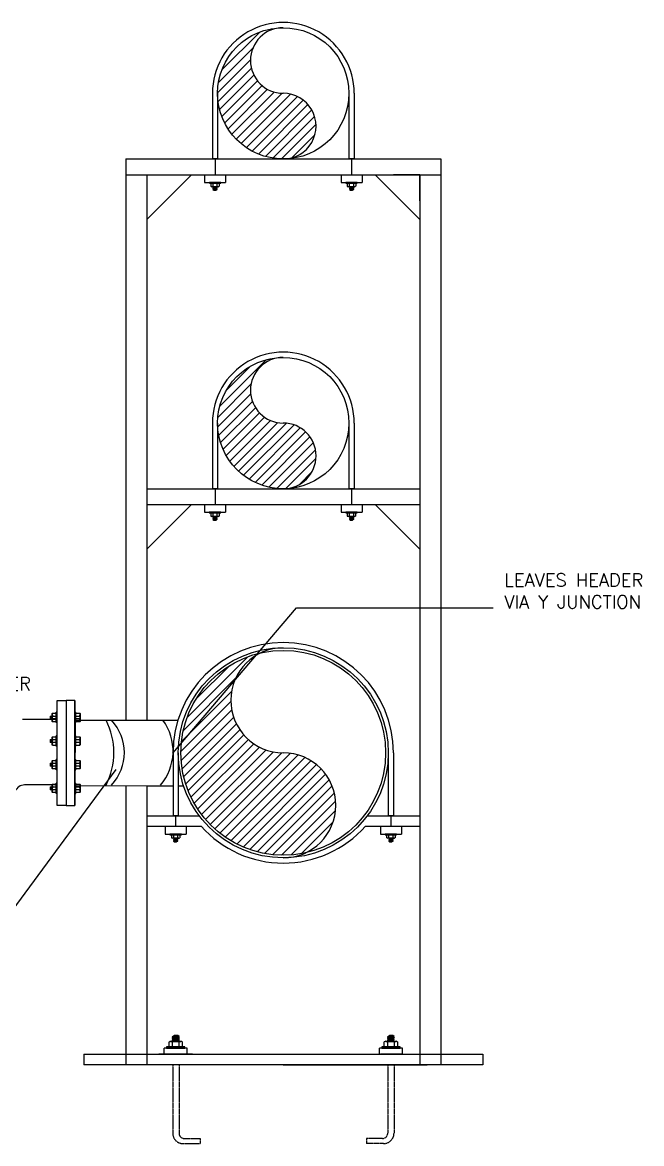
# Model space of a CAD drawing. Header units: inches. Extents: x 51172 to 63334, y -27893 to -10796.
# Drawn here: x 61494 to 62674, y -27828 to -25693 of the extents above; entities that cross this region are included whole.
import ezdxf

# ---------------------------------------------------------------- set-up
doc = ezdxf.new("R2010")
doc.units = ezdxf.units.IN
doc.header["$MEASUREMENT"] = 0
doc.linetypes.add('CENTERX2', pattern=[4, 2.5, -0.5, 0.5, -0.5])
doc.layers.add('M-HVAC-PIPE-TEXT', color=2, linetype='Continuous', lineweight=25)
doc.styles.add('SIMS', font='simplex.shx')
doc.styles.get("Standard").update_dxf_attribs({"font": 'arial.ttf'})
doc.dimstyles.get("Standard").update_dxf_attribs({"dimtxt": 0.18, "dimasz": 0.18, "dimexe": 0.18, "dimexo": 0.0625, "dimgap": 0.09, "dimtad": 0, "dimtih": 1, "dimtoh": 1, "dimdec": 4, "dimzin": 0, "dimdsep": 46, "dimtxsty": 'Standard', "dimcen": 0.09, "dimadec": 0, "dimazin": 0, "dimtfac": 1, "dimtdec": 4, "dimtofl": 0, "dimtmove": 0, "dimatfit": 3, "dimfxl": 1, "dimtolj": 1, "dimtzin": 0, "dimarcsym": 0})

msp = doc.modelspace()

# ---------------------------------------------------------------- hatches: boundary and pattern name
h = msp.add_hatch()
h.set_pattern_fill('ANSI31', color=256, scale=100)
h.set_pattern_definition([(45, (-37728.784, -32243.133), (-8.8388348, 8.8388348), [])])
h.paths.add_polyline_path([(61991.2, -27084, -0.797806), (61947.8, -26893.9, 0.350006), (61796.2, -27084, 0.481449), (62034.5, -27274.1, 0.797671)])
h.paths.add_polyline_path([(61991.2, -26456.1, -1.000026), (61991.2, -26331.1, 0.414214), (61866.2, -26456.1, 0.414229), (61991.2, -26581.1, 0.999922)])
h.paths.add_polyline_path([(61991.2, -25828.2, -1), (61991.2, -25703.2, 0.414214), (61866.2, -25828.2, 0.414238), (61991.3, -25953.2, 0.999917)])

# ---------------------------------------------------------------- linework, layer by layer
for p, q in [((61856.2, -25828.2), (61856.2, -25953.2)), ((61866.2, -25828.2), (61866.2, -25953.2)), ((62116.2, -25828.2), (62116.2, -25953.2)), ((62126.2, -25828.2), (62126.2, -25953.2)), ((61691.2, -25953.2), (61691.2, -27021.9)), ((61691.2, -25953.2), (62291.2, -25953.2)), ((61866.2, -25953.2), (61856.2, -25953.2)), ((61861.2, -25953.2), (61861.2, -25983.2)), ((62126.2, -25953.2), (62116.2, -25953.2)), ((62121.2, -25953.2), (62121.2, -25983.2)), ((62291.2, -25953.2), (62291.2, -27678.1)), ((61691.2, -25983.2), (62291.2, -25983.2)), ((61731.2, -25983.2), (61731.2, -27021.9)), ((61731.2, -25983.2), (61781.2, -25983.2)), ((61731.2, -25983.2), (61731.2, -26033.2)), ((61731.2, -26068.5), (61816.6, -25983.2)), ((61841.3, -25983.2), (61841.3, -25998.1)), ((61841.3, -25998.1), (61881.2, -25998)), ((61853.2, -26000.1), (61853.2, -26005.3)), ((61856.9, -26000.1), (61856.9, -26005.3)), ((61865.4, -26005.3), (61865.4, -26000.1)), ((61869.1, -26000.1), (61869.1, -26005.3)), ((61881.2, -25983.2), (61881.2, -25998)), ((62101.3, -25983.2), (62101.3, -25998.1)), ((62101.3, -25998.1), (62141.2, -25998)), ((62113.2, -26000.1), (62113.2, -26005.3)), ((62116.9, -26000.1), (62116.9, -26005.3)), ((62125.4, -26005.3), (62125.4, -26000.1)), ((62129.1, -26000.1), (62129.1, -26005.3)), ((62141.2, -25983.2), (62141.2, -25998)), ((62165.9, -25983.2), (62251.2, -26068.6)), ((62251.2, -25983.2), (62201.2, -25983.2)), ((62251.2, -25983.2), (62251.2, -27678.1)), ((62251.2, -25983.2), (62251.2, -26033.2)), ((62251.2, -26033.2), (62251.2, -25983.2)), ((61867.3, -26006), (61855, -26006)), ((61857.3, -26006.2), (61857.4, -26006)), ((61857.3, -26006.2), (61857.9, -26006.6)), ((61857.3, -26007.1), (61857.9, -26006.6)), ((61857.3, -26007.1), (61857.9, -26007.5)), ((61857.3, -26008), (61857.9, -26007.5)), ((61857.3, -26008), (61857.9, -26008.5)), ((61857.3, -26008.9), (61857.9, -26008.5)), ((61857.3, -26008.9), (61857.9, -26009.4)), ((61857.3, -26009.9), (61857.9, -26009.4)), ((61857.3, -26009.9), (61857.9, -26010.3)), ((61857.3, -26010.8), (61857.9, -26010.3)), ((61857.3, -26010.8), (61857.9, -26011.3)), ((61857.3, -26011.7), (61857.9, -26011.3)), ((61857.3, -26011.7), (61858.8, -26012.9)), ((61864.8, -26012), (61857.6, -26012)), ((61864.8, -26006.3), (61857.9, -26006.6)), ((61864.8, -26007.3), (61857.9, -26007.5)), ((61864.8, -26008.2), (61857.9, -26008.5)), ((61864.8, -26009.1), (61857.9, -26009.4)), ((61864.8, -26010.1), (61857.9, -26010.3)), ((61864.8, -26011), (61857.9, -26011.3)), ((61858.8, -26012.9), (61863.1, -26012.9)), ((61864.8, -26012), (61863.1, -26012.9)), ((61865.2, -26006), (61864.8, -26006.3)), ((61865.4, -26006.8), (61864.8, -26006.3)), ((61865.4, -26006.8), (61864.8, -26007.3)), ((61865.4, -26007.7), (61864.8, -26007.3)), ((61865.4, -26007.7), (61864.8, -26008.2)), ((61865.4, -26008.7), (61864.8, -26008.2)), ((61865.4, -26008.7), (61864.8, -26009.1)), ((61865.4, -26009.6), (61864.8, -26009.1)), ((61865.4, -26009.6), (61864.8, -26010.1)), ((61865.4, -26010.6), (61864.8, -26010.1)), ((61865.4, -26010.6), (61864.8, -26011)), ((61865.4, -26011.5), (61864.8, -26011)), ((61865.4, -26011.5), (61864.8, -26012)), ((62127.3, -26006), (62115, -26006)), ((62117.3, -26006.2), (62117.4, -26006)), ((62117.3, -26006.2), (62117.9, -26006.6)), ((62117.3, -26007.1), (62117.9, -26006.6)), ((62117.3, -26007.1), (62117.9, -26007.6)), ((62117.3, -26008), (62117.9, -26007.6)), ((62117.3, -26008), (62117.9, -26008.5)), ((62117.3, -26008.9), (62117.9, -26008.5)), ((62117.3, -26008.9), (62117.9, -26009.4)), ((62117.3, -26009.9), (62117.9, -26009.4)), ((62117.3, -26009.9), (62117.9, -26010.3)), ((62117.3, -26010.8), (62117.9, -26010.3)), ((62117.3, -26010.8), (62117.9, -26011.3)), ((62117.3, -26011.7), (62117.9, -26011.3)), ((62117.3, -26011.7), (62118.8, -26012.9)), ((62124.8, -26012), (62117.6, -26012)), ((62124.8, -26006.4), (62117.9, -26006.6)), ((62124.8, -26007.3), (62117.9, -26007.6)), ((62124.8, -26008.2), (62117.9, -26008.5)), ((62124.8, -26009.1), (62117.9, -26009.4)), ((62124.8, -26010.1), (62117.9, -26010.3)), ((62124.8, -26011), (62117.9, -26011.3)), ((62118.8, -26012.9), (62123.1, -26012.9)), ((62124.8, -26012), (62123.1, -26012.9)), ((62125.2, -26006), (62124.8, -26006.4)), ((62125.4, -26006.8), (62124.8, -26006.4)), ((62125.4, -26006.8), (62124.8, -26007.3)), ((62125.4, -26007.7), (62124.8, -26007.3)), ((62125.4, -26007.7), (62124.8, -26008.2)), ((62125.4, -26008.7), (62124.8, -26008.2)), ((62125.4, -26008.7), (62124.8, -26009.1)), ((62125.4, -26009.6), (62124.8, -26009.1)), ((62125.4, -26009.6), (62124.8, -26010.1)), ((62125.4, -26010.6), (62124.8, -26010.1)), ((62125.4, -26010.6), (62124.8, -26011)), ((62125.4, -26011.5), (62124.8, -26011)), ((62125.4, -26011.5), (62124.8, -26012)), ((61856.2, -26456.1), (61856.2, -26581.1)), ((61866.2, -26456.1), (61866.2, -26581.1)), ((62116.2, -26456.1), (62116.2, -26581.1)), ((62126.2, -26456.1), (62126.2, -26581.1)), ((61731.2, -26581.1), (62251.2, -26581.1)), ((61866.2, -26581.1), (61856.2, -26581.1)), ((61861.2, -26581.1), (61861.2, -26611.1)), ((62126.2, -26581.1), (62116.2, -26581.1)), ((62121.2, -26581.1), (62121.2, -26611.1)), ((61731.2, -26611.1), (62251.2, -26611.1)), ((61731.2, -26696.4), (61816.6, -26611.1)), ((61841.2, -26611.1), (61841.3, -26626)), ((61881.2, -26611.1), (61881.2, -26625.9)), ((62101.2, -26611.1), (62101.3, -26626)), ((62141.2, -26611.1), (62141.2, -26625.9)), ((62165.9, -26611.1), (62251.2, -26696.5)), ((61841.3, -26626), (61881.2, -26625.9)), ((61853.1, -26628), (61853.1, -26633.2)), ((61867.3, -26633.9), (61855, -26633.9)), ((61856.8, -26628), (61856.8, -26633.2)), ((61857.2, -26634.1), (61857.4, -26633.9)), ((61857.2, -26634.1), (61857.8, -26634.5)), ((61857.2, -26635), (61857.8, -26634.5)), ((61857.2, -26635), (61857.8, -26635.4)), ((61857.2, -26635.9), (61857.8, -26635.4)), ((61857.2, -26635.9), (61857.8, -26636.4)), ((61857.2, -26636.8), (61857.8, -26636.4)), ((61857.2, -26636.8), (61857.8, -26637.3)), ((61857.2, -26637.8), (61857.8, -26637.3)), ((61857.2, -26637.8), (61857.8, -26638.2)), ((61857.2, -26638.7), (61857.8, -26638.2)), ((61857.2, -26638.7), (61857.8, -26639.2)), ((61857.2, -26639.6), (61857.8, -26639.2)), ((61857.2, -26639.6), (61858.8, -26640.8)), ((61864.7, -26639.8), (61857.5, -26639.8)), ((61864.7, -26634.2), (61857.8, -26634.5)), ((61864.7, -26635.2), (61857.8, -26635.4)), ((61864.7, -26636.1), (61857.8, -26636.4)), ((61864.7, -26637), (61857.8, -26637.3)), ((61864.7, -26638), (61857.8, -26638.2)), ((61864.7, -26638.9), (61857.8, -26639.2)), ((61858.8, -26640.8), (61863.1, -26640.8)), ((61864.7, -26639.8), (61863.1, -26640.8)), ((61865.1, -26633.9), (61864.7, -26634.2)), ((61865.3, -26634.7), (61864.7, -26634.2)), ((61865.3, -26634.7), (61864.7, -26635.2)), ((61865.3, -26635.6), (61864.7, -26635.2)), ((61865.3, -26635.6), (61864.7, -26636.1)), ((61865.3, -26636.6), (61864.7, -26636.1)), ((61865.3, -26636.6), (61864.7, -26637)), ((61865.4, -26637.5), (61864.7, -26637)), ((61865.4, -26637.5), (61864.7, -26638)), ((61865.3, -26638.5), (61864.7, -26638)), ((61865.3, -26638.5), (61864.7, -26638.9)), ((61865.3, -26639.4), (61864.7, -26638.9)), ((61865.3, -26639.4), (61864.7, -26639.8)), ((61865.3, -26633.2), (61865.3, -26628)), ((61869, -26628), (61869, -26633.2)), ((62101.3, -26626), (62141.2, -26625.9)), ((62113.1, -26628), (62113.1, -26633.2)), ((62127.3, -26633.9), (62115, -26633.9)), ((62116.8, -26628), (62116.8, -26633.2)), ((62117.2, -26634.1), (62117.4, -26633.9)), ((62117.2, -26634.1), (62117.8, -26634.5)), ((62117.2, -26635), (62117.8, -26634.5)), ((62117.2, -26635), (62117.8, -26635.5)), ((62117.2, -26635.9), (62117.8, -26635.5)), ((62117.2, -26635.9), (62117.8, -26636.4)), ((62117.2, -26636.8), (62117.8, -26636.4)), ((62117.2, -26636.8), (62117.8, -26637.3)), ((62117.2, -26637.8), (62117.8, -26637.3)), ((62117.2, -26637.8), (62117.8, -26638.2)), ((62117.2, -26638.7), (62117.8, -26638.2)), ((62117.2, -26638.7), (62117.8, -26639.2)), ((62117.2, -26639.6), (62117.8, -26639.2)), ((62117.2, -26639.6), (62118.8, -26640.8)), ((62124.7, -26639.9), (62117.5, -26639.9)), ((62124.7, -26634.3), (62117.8, -26634.5)), ((62124.7, -26635.2), (62117.8, -26635.5)), ((62124.7, -26636.1), (62117.8, -26636.4)), ((62124.7, -26637), (62117.8, -26637.3)), ((62124.7, -26638), (62117.8, -26638.2)), ((62124.7, -26638.9), (62117.8, -26639.2)), ((62118.8, -26640.8), (62123.1, -26640.8)), ((62124.7, -26639.9), (62123.1, -26640.8)), ((62125.1, -26633.9), (62124.7, -26634.3)), ((62125.3, -26634.7), (62124.7, -26634.3)), ((62125.3, -26634.7), (62124.7, -26635.2)), ((62125.3, -26635.6), (62124.7, -26635.2)), ((62125.3, -26635.6), (62124.7, -26636.1)), ((62125.3, -26636.6), (62124.7, -26636.1)), ((62125.3, -26636.6), (62124.7, -26637)), ((62125.4, -26637.5), (62124.7, -26637)), ((62125.4, -26637.5), (62124.7, -26638)), ((62125.3, -26638.5), (62124.7, -26638)), ((62125.3, -26638.5), (62124.7, -26638.9)), ((62125.3, -26639.4), (62124.7, -26638.9)), ((62125.3, -26639.4), (62124.7, -26639.9)), ((62125.3, -26633.2), (62125.3, -26628)), ((62129, -26628), (62129, -26633.2)), ((61781.2, -27084), (61781.2, -27204)), ((61791.2, -27084), (61791.2, -27204)), ((62191.2, -27084), (62191.2, -27204)), ((62201.2, -27084), (62201.2, -27204)), ((61691.2, -27146.8), (61691.2, -27678.1)), ((61731.2, -27146.9), (61731.2, -27678.1)), ((61791.2, -27147.1), (61801.4, -27147.2)), ((61731.2, -27204), (61831.2, -27204)), ((61791.2, -27204), (61781.2, -27204)), ((61786.2, -27204), (61786.2, -27224)), ((61811.2, -27204), (61811.2, -27204)), ((62151.2, -27204), (62251.2, -27204)), ((62201.2, -27204), (62191.2, -27204)), ((62201.2, -27204), (62191.2, -27204)), ((62196.2, -27204), (62196.2, -27224)), ((61731.2, -27224), (61834.6, -27224)), ((61766.2, -27224), (61766.2, -27238.9)), ((61766.2, -27238.9), (61806.2, -27238.8)), ((61778.1, -27240.9), (61778.1, -27246.1)), ((61781.8, -27240.9), (61781.8, -27246.1)), ((61790.3, -27246.1), (61790.3, -27240.9)), ((61794, -27240.9), (61794, -27246.1)), ((61806.2, -27224), (61806.2, -27238.8)), ((62147.7, -27224), (62251.2, -27224)), ((62176.2, -27224), (62176.2, -27238.9)), ((62176.2, -27238.9), (62216.2, -27238.8)), ((62188.1, -27240.9), (62188.1, -27246.1)), ((62191.8, -27240.9), (62191.8, -27246.1)), ((62200.3, -27246.1), (62200.3, -27240.9)), ((62204, -27240.9), (62204, -27246.1)), ((62216.2, -27224), (62216.2, -27238.8)), ((61792.2, -27246.8), (61780, -27246.8)), ((61782.2, -27247), (61782.3, -27246.8)), ((61782.2, -27247), (61782.8, -27247.4)), ((61782.2, -27247.9), (61782.8, -27247.4)), ((61782.2, -27247.9), (61782.8, -27248.3)), ((61782.2, -27248.8), (61782.8, -27248.3)), ((61782.2, -27248.8), (61782.8, -27249.3)), ((61782.2, -27249.7), (61782.8, -27249.3)), ((61782.2, -27249.7), (61782.8, -27250.2)), ((61782.2, -27250.7), (61782.8, -27250.2)), ((61782.2, -27250.7), (61782.8, -27251.1)), ((61782.2, -27251.6), (61782.8, -27251.1)), ((61782.2, -27251.6), (61782.8, -27252)), ((61782.2, -27252.5), (61782.8, -27252)), ((61782.2, -27252.5), (61783.7, -27253.7)), ((61789.7, -27252.7), (61782.5, -27252.7)), ((61789.7, -27247.1), (61782.8, -27247.4)), ((61789.7, -27248.1), (61782.8, -27248.3)), ((61789.7, -27249), (61782.8, -27249.3)), ((61789.7, -27249.9), (61782.8, -27250.2)), ((61789.7, -27250.9), (61782.8, -27251.1)), ((61789.7, -27251.8), (61782.8, -27252)), ((61783.7, -27253.7), (61788, -27253.7)), ((61789.7, -27252.7), (61788, -27253.7)), ((61790.1, -27246.8), (61789.7, -27247.1)), ((61790.3, -27247.6), (61789.7, -27247.1)), ((61790.3, -27247.6), (61789.7, -27248.1)), ((61790.3, -27248.5), (61789.7, -27248.1)), ((61790.3, -27248.5), (61789.7, -27249)), ((61790.3, -27249.5), (61789.7, -27249)), ((61790.3, -27249.5), (61789.7, -27249.9)), ((61790.3, -27250.4), (61789.7, -27249.9)), ((61790.3, -27250.4), (61789.7, -27250.9)), ((61790.3, -27251.4), (61789.7, -27250.9)), ((61790.3, -27251.4), (61789.7, -27251.8)), ((61790.3, -27252.3), (61789.7, -27251.8)), ((61790.3, -27252.3), (61789.7, -27252.7)), ((62202.2, -27246.8), (62190, -27246.8)), ((62192.2, -27247), (62192.3, -27246.8)), ((62192.2, -27247), (62192.8, -27247.4)), ((62192.2, -27247.9), (62192.8, -27247.4)), ((62192.2, -27247.9), (62192.8, -27248.4)), ((62192.2, -27248.8), (62192.8, -27248.4)), ((62192.2, -27248.8), (62192.8, -27249.3)), ((62192.2, -27249.7), (62192.8, -27249.3)), ((62192.2, -27249.7), (62192.8, -27250.2)), ((62192.2, -27250.7), (62192.8, -27250.2)), ((62192.2, -27250.7), (62192.8, -27251.1)), ((62192.2, -27251.6), (62192.8, -27251.1)), ((62192.2, -27251.6), (62192.8, -27252.1)), ((62192.2, -27252.5), (62192.8, -27252.1)), ((62192.2, -27252.5), (62193.7, -27253.7)), ((62199.7, -27252.8), (62192.5, -27252.8)), ((62199.7, -27247.2), (62192.8, -27247.4)), ((62199.7, -27248.1), (62192.8, -27248.4)), ((62199.7, -27249), (62192.8, -27249.3)), ((62199.7, -27249.9), (62192.8, -27250.2)), ((62199.7, -27250.9), (62192.8, -27251.1)), ((62199.7, -27251.8), (62192.8, -27252.1)), ((62193.7, -27253.7), (62198, -27253.7)), ((62199.7, -27252.8), (62198, -27253.7)), ((62200.1, -27246.8), (62199.7, -27247.2)), ((62200.3, -27247.6), (62199.7, -27247.2)), ((62200.3, -27247.6), (62199.7, -27248.1)), ((62200.3, -27248.5), (62199.7, -27248.1)), ((62200.3, -27248.5), (62199.7, -27249)), ((62200.3, -27249.5), (62199.7, -27249)), ((62200.3, -27249.5), (62199.7, -27249.9)), ((62200.3, -27250.4), (62199.7, -27249.9)), ((62200.3, -27250.4), (62199.7, -27250.9)), ((62200.3, -27251.4), (62199.7, -27250.9)), ((62200.3, -27251.4), (62199.7, -27251.8)), ((62200.3, -27252.3), (62199.7, -27251.8)), ((62200.3, -27252.3), (62199.7, -27252.8)), ((61779.6, -27624.8), (61780.5, -27624)), ((61779.6, -27624.8), (61780.5, -27625.5)), ((61779.6, -27626.2), (61780.5, -27625.5)), ((61780.5, -27624), (61783.2, -27622.5)), ((61780.5, -27624), (61792.1, -27624)), ((61780.5, -27625.5), (61791.6, -27625.1)), ((61790.1, -27622.5), (61783.2, -27622.5)), ((61792.6, -27624.4), (61790.1, -27622.5)), ((61792.6, -27624.4), (61791.6, -27625.1)), ((61792.6, -27625.9), (61791.6, -27625.1)), ((61792.6, -27625.9), (61791.6, -27626.6)), ((62189.6, -27624.7), (62190.5, -27624)), ((62189.6, -27624.7), (62190.5, -27625.5)), ((62189.6, -27626.2), (62190.5, -27625.5)), ((62190.5, -27624), (62193.2, -27622.5)), ((62190.5, -27624), (62202.1, -27624)), ((62190.5, -27625.5), (62201.6, -27625.1)), ((62200.1, -27622.5), (62193.2, -27622.5)), ((62202.5, -27624.4), (62200.1, -27622.5)), ((62202.5, -27624.4), (62201.6, -27625.1)), ((62202.5, -27625.8), (62201.6, -27625.1)), ((62202.5, -27625.8), (62201.6, -27626.6)), ((61808.1, -27646.2), (61764.2, -27646.3)), ((61764.2, -27658.2), (61764.2, -27646.3)), ((61773.7, -27643), (61773.7, -27634.7)), ((61776.5, -27633.5), (61796.1, -27633.5)), ((61779.5, -27627.7), (61780.5, -27627)), ((61779.5, -27627.7), (61780.5, -27628.5)), ((61779.6, -27626.2), (61780.5, -27627)), ((61779.6, -27629.3), (61780.5, -27628.5)), ((61779.6, -27629.3), (61780.5, -27630)), ((61779.6, -27630.8), (61780.5, -27630)), ((61779.6, -27630.8), (61780.5, -27631.5)), ((61779.6, -27632.2), (61780.5, -27631.5)), ((61779.6, -27632.2), (61780.5, -27633)), ((61779.6, -27634.7), (61779.6, -27643)), ((61779.9, -27633.5), (61780.5, -27633)), ((61780.5, -27627), (61791.6, -27626.6)), ((61780.5, -27628.5), (61791.6, -27628.1)), ((61780.5, -27630), (61791.6, -27629.6)), ((61780.5, -27631.5), (61791.6, -27631.1)), ((61780.5, -27633), (61791.6, -27632.5)), ((61792.6, -27627.3), (61791.6, -27626.6)), ((61792.6, -27627.3), (61791.6, -27628.1)), ((61792.6, -27628.8), (61791.6, -27628.1)), ((61792.6, -27628.8), (61791.6, -27629.6)), ((61792.6, -27630.3), (61791.6, -27629.6)), ((61792.6, -27630.3), (61791.6, -27631.1)), ((61792.6, -27631.8), (61791.6, -27631.1)), ((61792.6, -27631.8), (61791.6, -27632.5)), ((61792.6, -27633.3), (61791.6, -27632.5)), ((61792.6, -27633.3), (61792.3, -27633.5)), ((61793.2, -27643), (61793.2, -27634.7)), ((61799.1, -27643), (61799.1, -27634.7)), ((61808.1, -27658.1), (61808.1, -27646.2)), ((62218.1, -27646.2), (62174.2, -27646.2)), ((62174.2, -27658.2), (62174.2, -27646.3)), ((62183.6, -27643), (62183.6, -27634.7)), ((62186.5, -27633.5), (62206.1, -27633.5)), ((62189.5, -27627.7), (62190.5, -27626.9)), ((62189.5, -27627.7), (62190.5, -27628.5)), ((62189.6, -27626.2), (62190.5, -27626.9)), ((62189.6, -27629.2), (62190.5, -27628.5)), ((62189.6, -27629.2), (62190.5, -27630)), ((62189.6, -27630.7), (62190.5, -27630)), ((62189.6, -27630.7), (62190.5, -27631.5)), ((62189.6, -27632.2), (62190.5, -27631.5)), ((62189.6, -27632.2), (62190.5, -27633)), ((62189.6, -27634.7), (62189.6, -27643)), ((62189.9, -27633.5), (62190.5, -27633)), ((62190.5, -27627), (62201.6, -27626.6)), ((62190.5, -27628.5), (62201.6, -27628.1)), ((62190.5, -27630), (62201.6, -27629.6)), ((62190.5, -27631.5), (62201.6, -27631)), ((62190.5, -27633), (62201.6, -27632.5)), ((62202.5, -27627.3), (62201.6, -27626.6)), ((62202.5, -27627.3), (62201.6, -27628.1)), ((62202.5, -27628.8), (62201.6, -27628.1)), ((62202.5, -27628.8), (62201.6, -27629.6)), ((62202.5, -27630.3), (62201.6, -27629.6)), ((62202.5, -27630.3), (62201.6, -27631)), ((62202.5, -27631.8), (62201.6, -27631)), ((62202.5, -27631.8), (62201.6, -27632.5)), ((62202.5, -27633.3), (62201.6, -27632.5)), ((62202.5, -27633.3), (62202.3, -27633.5)), ((62203.2, -27643), (62203.2, -27634.7)), ((62209.1, -27643), (62209.1, -27634.7)), ((62218.1, -27658.1), (62218.1, -27646.2)), ((61611.2, -27658.1), (62371.2, -27658.1)), ((61611.2, -27658.1), (61611.2, -27678.1)), ((61818.1, -27658.1), (61754.2, -27658.1)), ((61806.1, -27658.1), (61766.2, -27658.1)), ((62216.1, -27658.1), (62176.2, -27658.1)), ((62371.2, -27658.1), (62371.2, -27678.1)), ((62371.2, -27678.1), (61611.2, -27678.1)), ((61991.2, -27678.1), (62265.3, -27678.1))]:
    msp.add_line(p, q)
at = {"color": 5}
for p, q in [((61594.5, -26984.2), (61594.5, -27024.2)), ((61594.5, -26984.2), (61594.5, -26994.2)), ((61594.5, -26994.2), (61594.5, -27039.2)), ((61494.4, -27020.2), (61558.9, -27020.2)), ((61547.1, -27014), (61547.1, -27019.4)), ((61558.9, -27020.2), (61560.5, -27020.2)), ((61594.6, -27021.9), (61594.5, -27146.5)), ((61594.5, -27024.2), (61594.5, -27064.2)), ((61594.6, -27021.9), (61790.6, -27021.9)), ((61594.5, -27039.2), (61594.5, -27084.2)), ((61547.1, -27059), (61547.1, -27064.4)), ((61594.5, -27064.2), (61594.5, -27104.2)), ((61594.5, -27084.2), (61594.5, -27129.2)), ((61547.1, -27104), (61547.1, -27109.4)), ((61594.5, -27104.2), (61594.5, -27144.2)), ((61594.5, -27129.2), (61594.5, -27174.2)), ((61555.7, -27145.2), (61498.4, -27145.2)), ((61558.9, -27145.2), (61498.4, -27145.2)), ((61547.1, -27149), (61547.1, -27154.4)), ((61558.9, -27145.2), (61560.5, -27145.2)), ((61594.5, -27144.2), (61594.5, -27184.2)), ((61594.5, -27146.5), (61731.2, -27146.9)), ((61731.2, -27146.9), (61781.2, -27147)), ((61791.2, -27147.1), (61801.3, -27147.1)), ((61594.5, -27174.2), (61594.5, -27184.2))]:
    msp.add_line(p, q, dxfattribs=at)
at = {"color": 5, "linetype": 'Continuous'}
for p, q in [((61558.7, -27026.6), (61558.7, -27006.9)), ((61560.5, -27006.9), (61558.7, -27006.9)), ((61594.5, -27006.9), (61596.3, -27006.9)), ((61596.3, -27026.6), (61596.3, -27006.9)), ((61547.1, -27014), (61551, -27014)), ((61551, -27019.4), (61547.1, -27019.4)), ((61551.6, -27008.7), (61551, -27009.3)), ((61551, -27024.1), (61551, -27009.3)), ((61551.6, -27024.8), (61551, -27024.1)), ((61551.6, -27008.7), (61558.1, -27008.7)), ((61558.1, -27024.8), (61551.6, -27024.8)), ((61552.3, -27014), (61557.4, -27014)), ((61557.4, -27019.4), (61552.3, -27019.4)), ((61558.1, -27008.7), (61558.7, -27009.3)), ((61558.7, -27024.1), (61558.1, -27024.8)), ((61558.7, -27009.3), (61558.7, -27024.1)), ((61560.5, -27026.6), (61558.7, -27026.6)), ((61594.5, -27026.6), (61596.3, -27026.6)), ((61597, -27008.7), (61596.3, -27009.3)), ((61596.3, -27014), (61602.8, -27014)), ((61602.8, -27019.4), (61596.3, -27019.4)), ((61597, -27024.8), (61596.3, -27024.1)), ((61597, -27008.7), (61603.4, -27008.7)), ((61603.4, -27024.8), (61597, -27024.8)), ((61603.4, -27008.7), (61604.1, -27009.3)), ((61604.1, -27024.1), (61603.4, -27024.8)), ((61604.1, -27009.3), (61604.1, -27024.1)), ((61547.1, -27059), (61551, -27059)), ((61551, -27064.4), (61547.1, -27064.4)), ((61551.6, -27053.7), (61551, -27054.3)), ((61551, -27069.1), (61551, -27054.3)), ((61551.6, -27069.8), (61551, -27069.1)), ((61551.6, -27053.7), (61558.1, -27053.7)), ((61558.1, -27069.8), (61551.6, -27069.8)), ((61552.3, -27059), (61557.4, -27059)), ((61557.4, -27064.4), (61552.3, -27064.4)), ((61558.1, -27053.7), (61558.7, -27054.3)), ((61558.7, -27069.1), (61558.1, -27069.8)), ((61558.7, -27071.6), (61558.7, -27051.9)), ((61560.5, -27051.9), (61558.7, -27051.9)), ((61558.7, -27054.3), (61558.7, -27069.1)), ((61594.5, -27051.9), (61596.3, -27051.9)), ((61596.3, -27071.6), (61596.3, -27051.9)), ((61597, -27053.7), (61596.3, -27054.3)), ((61596.3, -27059), (61602.8, -27059)), ((61602.8, -27064.4), (61596.3, -27064.4)), ((61597, -27069.8), (61596.3, -27069.1)), ((61597, -27053.7), (61603.4, -27053.7)), ((61603.4, -27069.8), (61597, -27069.8)), ((61603.4, -27053.7), (61604.1, -27054.3)), ((61604.1, -27069.1), (61603.4, -27069.8)), ((61604.1, -27054.3), (61604.1, -27069.1)), ((61560.5, -27071.6), (61558.7, -27071.6)), ((61594.5, -27071.6), (61596.3, -27071.6)), ((61547.1, -27104), (61551, -27104)), ((61551, -27109.4), (61547.1, -27109.4)), ((61551.6, -27098.7), (61551, -27099.3)), ((61551, -27114.1), (61551, -27099.3)), ((61551.6, -27098.7), (61558.1, -27098.7)), ((61552.3, -27104), (61557.4, -27104)), ((61557.4, -27109.4), (61552.3, -27109.4)), ((61558.1, -27098.7), (61558.7, -27099.3)), ((61558.7, -27116.6), (61558.7, -27096.9)), ((61560.5, -27096.9), (61558.7, -27096.9)), ((61558.7, -27099.3), (61558.7, -27114.1)), ((61594.5, -27096.9), (61596.3, -27096.9)), ((61596.3, -27116.6), (61596.3, -27096.9)), ((61597, -27098.7), (61596.3, -27099.3)), ((61596.3, -27104), (61602.8, -27104)), ((61602.8, -27109.4), (61596.3, -27109.4)), ((61597, -27098.7), (61603.4, -27098.7)), ((61603.4, -27098.7), (61604.1, -27099.3)), ((61604.1, -27099.3), (61604.1, -27114.1)), ((61551.6, -27114.8), (61551, -27114.1)), ((61558.1, -27114.8), (61551.6, -27114.8)), ((61558.7, -27114.1), (61558.1, -27114.8)), ((61560.5, -27116.6), (61558.7, -27116.6)), ((61594.5, -27116.6), (61596.3, -27116.6)), ((61597, -27114.8), (61596.3, -27114.1)), ((61603.4, -27114.8), (61597, -27114.8)), ((61604.1, -27114.1), (61603.4, -27114.8)), ((61547.1, -27149), (61551, -27149)), ((61551, -27154.4), (61547.1, -27154.4)), ((61551.6, -27143.7), (61551, -27144.3)), ((61551, -27159.1), (61551, -27144.3)), ((61551.6, -27143.7), (61558.1, -27143.7)), ((61552.3, -27149), (61557.4, -27149)), ((61557.4, -27154.4), (61552.3, -27154.4)), ((61558.1, -27143.7), (61558.7, -27144.3)), ((61558.7, -27161.6), (61558.7, -27141.9)), ((61560.5, -27141.9), (61558.7, -27141.9)), ((61558.7, -27144.3), (61558.7, -27159.1)), ((61594.5, -27141.9), (61596.3, -27141.9)), ((61596.3, -27161.6), (61596.3, -27141.9)), ((61597, -27143.7), (61596.3, -27144.3)), ((61596.3, -27149), (61602.8, -27149)), ((61602.8, -27154.4), (61596.3, -27154.4)), ((61597, -27143.7), (61603.4, -27143.7)), ((61603.4, -27143.7), (61604.1, -27144.3)), ((61604.1, -27144.3), (61604.1, -27159.1)), ((61551.6, -27159.8), (61551, -27159.1)), ((61558.1, -27159.8), (61551.6, -27159.8)), ((61558.7, -27159.1), (61558.1, -27159.8)), ((61560.5, -27161.6), (61558.7, -27161.6)), ((61594.5, -27161.6), (61596.3, -27161.6)), ((61597, -27159.8), (61596.3, -27159.1)), ((61603.4, -27159.8), (61597, -27159.8)), ((61604.1, -27159.1), (61603.4, -27159.8))]:
    msp.add_line(p, q, dxfattribs=at)
at = {"linetype": 'CENTERX2'}
for p, q in [((61780.6, -27678.1), (61780.6, -27808.4)), ((61792.6, -27678.1), (61792.6, -27808.4)), ((62190.1, -27678.1), (62190.1, -27808.4)), ((62202.1, -27678.1), (62202.1, -27808.4)), ((61800.4, -27828.1), (61832.9, -27828.1)), ((61802.6, -27818.4), (61832.9, -27818.4)), ((61832.9, -27818.4), (61832.9, -27828.1)), ((62180.1, -27818.4), (62149.8, -27818.4)), ((62149.8, -27818.4), (62149.8, -27828.1)), ((62182.3, -27828.1), (62149.8, -27828.1))]:
    msp.add_line(p, q, dxfattribs=at)
for points in [[(61872.2, -25999.3), (61872.2, -25998), (61850.4, -25998), (61850.4, -25999.3)], [(62132.2, -25999.3), (62132.2, -25998), (62110.4, -25998), (62110.4, -25999.3)], [(61872.1, -26627.2), (61872.1, -26625.9), (61850.3, -26625.9), (61850.3, -26627.2)], [(62132.1, -26627.2), (62132.1, -26625.9), (62110.3, -26625.9), (62110.3, -26627.2)], [(61797.1, -27240.1), (61797.1, -27238.8), (61775.3, -27238.8), (61775.3, -27240.1)], [(62207.1, -27240.1), (62207.1, -27238.8), (62185.3, -27238.8), (62185.3, -27240.1)], [(61768.7, -27644.2), (61768.7, -27646.3), (61803.6, -27646.3), (61803.6, -27644.2)], [(62178.7, -27644.2), (62178.7, -27646.3), (62213.6, -27646.3), (62213.6, -27644.2)]]:
    msp.add_lwpolyline(points, close=True)
at = {"color": 5}
for points in [[(61560.5, -26984.2), (61577.5, -26984.2), (61577.5, -27184.1), (61560.5, -27184.1)], [(61560.5, -26984.2), (61577.5, -26984.2), (61577.5, -27184.1), (61560.5, -27184.1)], [(61594.5, -26984.2), (61577.5, -26984.2), (61577.5, -27184.1), (61594.5, -27184.1)], [(61594.5, -26984.2), (61577.5, -26984.2), (61577.5, -27184.1), (61594.5, -27184.1)]]:
    msp.add_lwpolyline(points, close=True, dxfattribs=at)
for centre, radius in [((61991.2, -25828.2), 125), ((61991.2, -26456.1), 125), ((61991.2, -27084), 200), ((61991.2, -27084), 195)]:
    msp.add_circle(centre, radius)
for centre, radius, start, end in [((61991.2, -25828.2), 135, 359.9953, 180), ((61991.2, -25765.7), 62.5, 90, 270), ((61991.2, -25890.7), 62.5, 269.9905, 90), ((61855, -26001.9), 2.62, 45.0088, 134.9912), ((61861.1, -26011.3), 12, 69.2913, 110.7087), ((61867.2, -26001.9), 2.62, 44.9141, 135.0859), ((62115, -26001.9), 2.62, 45.0088, 134.9912), ((62121.1, -26011.3), 12, 69.2913, 110.7087), ((62127.2, -26001.9), 2.62, 44.9141, 135.0859), ((61855, -26003.4), 2.62, 225.0088, 314.9912), ((61861.1, -25994), 12, 249.2913, 290.7087), ((61867.2, -26003.4), 2.62, 224.9141, 315.0859), ((62115, -26003.4), 2.62, 225.0088, 314.9912), ((62121.1, -25994.1), 12, 249.2913, 290.7087), ((62127.2, -26003.4), 2.62, 224.9141, 315.0859), ((61991.2, -26456.1), 135, 359.9953, 180), ((61991.2, -26393.6), 62.5, 90, 270), ((61991.2, -26518.6), 62.5, 270.006, 90), ((61855, -26629.8), 2.62, 45.0088, 134.9912), ((61855, -26631.3), 2.62, 225.0088, 314.9912), ((61861.1, -26639.2), 12, 69.2913, 110.7087), ((61861.1, -26621.9), 12, 249.2913, 290.7087), ((61867.2, -26629.8), 2.62, 44.9141, 135.0859), ((61867.2, -26631.3), 2.62, 224.9141, 315.0859), ((62115, -26629.8), 2.62, 45.0088, 134.9912), ((62115, -26631.3), 2.62, 225.0088, 314.9912), ((62121.1, -26639.2), 12, 69.2913, 110.7087), ((62121.1, -26621.9), 12, 249.2913, 290.7087), ((62127.2, -26629.8), 2.62, 44.9141, 135.0859), ((62127.2, -26631.3), 2.62, 224.9141, 315.0859), ((61991.2, -27084), 210, 0, 180), ((61991.2, -26984), 100, 90, 270), ((61991.2, -27184), 100, 270.0141, 89.9953), ((61780, -27242.7), 2.62, 45.0088, 134.9912), ((61786, -27252.1), 12, 69.2913, 110.7087), ((61792.1, -27242.7), 2.62, 44.9141, 135.0859), ((61991.2, -27084), 210, 221.8079, 318.1873), ((62190, -27242.7), 2.62, 45.0088, 134.9912), ((62196, -27252.1), 12, 69.2913, 110.7087), ((62202.1, -27242.7), 2.62, 44.9141, 135.0859), ((61780, -27244.2), 2.62, 225.0088, 314.9912), ((61786, -27234.8), 12, 249.2913, 290.7087), ((61792.1, -27244.2), 2.62, 224.9141, 315.0859), ((62190, -27244.2), 2.62, 225.0088, 314.9912), ((62196, -27234.9), 12, 249.2913, 290.7087), ((62202.1, -27244.2), 2.62, 224.9141, 315.0859), ((61776.6, -27637.7), 4.19, 44.9141, 135.0859), ((61776.6, -27640.1), 4.19, 224.9141, 315.0859), ((61786.4, -27652.7), 19.2, 69.2913, 110.7087), ((61786.4, -27625.1), 19.2, 249.2913, 290.7087), ((61796.1, -27637.7), 4.19, 45.0088, 134.9912), ((61796.1, -27640.1), 4.19, 225.0088, 314.9912), ((62186.6, -27637.6), 4.19, 44.9141, 135.0859), ((62186.6, -27640), 4.19, 224.9141, 315.0859), ((62196.4, -27652.6), 19.2, 69.2913, 110.7087), ((62196.4, -27625), 19.2, 249.2913, 290.7087), ((62206.1, -27637.6), 4.19, 45.0088, 134.9912), ((62206.1, -27640), 4.19, 225.0088, 314.9912)]:
    msp.add_arc(centre, radius, start, end)
at = {"color": 5, "linetype": 'Continuous'}
for centre, radius, start, end in [((61560.8, -27014.5), 12.8, 178.1407, 202.6587), ((61560.8, -27014.5), 12.2, 178.1407, 203.9319), ((61560.8, -27014.5), 11.5, 178.1407, 205.3626), ((61560.8, -27014.5), 10.9, 178.1407, 205.6381), ((61560.8, -27014.5), 10.2, 178.1407, 196.5975), ((61554.5, -27011.3), 3.48, 129.3849, 230.6151), ((61554.5, -27016.7), 3.48, 129.3849, 230.6151), ((61554.5, -27022.1), 3.48, 129.3849, 230.6151), ((61555.2, -27011.3), 3.48, 309.3849, 50.6151), ((61555.2, -27016.7), 3.48, 309.3849, 50.6151), ((61555.2, -27022.1), 3.48, 309.3849, 50.6151), ((61600.6, -27011.3), 3.48, 309.3849, 50.6151), ((61600.6, -27016.7), 3.48, 309.3849, 50.6151), ((61600.6, -27022.1), 3.48, 309.3849, 50.6151), ((61560.8, -27059.5), 12.8, 178.1407, 202.6587), ((61560.8, -27059.5), 12.2, 178.1407, 203.9319), ((61560.8, -27059.5), 11.5, 178.1407, 205.3626), ((61560.8, -27059.5), 10.9, 178.1407, 205.6381), ((61560.8, -27059.5), 10.2, 178.1407, 196.5975), ((61554.5, -27056.3), 3.48, 129.3849, 230.6151), ((61554.5, -27061.7), 3.48, 129.3849, 230.6151), ((61554.5, -27067.1), 3.48, 129.3849, 230.6151), ((61555.2, -27056.3), 3.48, 309.3849, 50.6151), ((61555.2, -27061.7), 3.48, 309.3849, 50.6151), ((61555.2, -27067.1), 3.48, 309.3849, 50.6151), ((61600.6, -27056.3), 3.48, 309.3849, 50.6151), ((61600.6, -27061.7), 3.48, 309.3849, 50.6151), ((61600.6, -27067.1), 3.48, 309.3849, 50.6151), ((61560.8, -27104.5), 12.8, 178.1407, 202.6587), ((61560.8, -27104.5), 12.2, 178.1407, 203.9319), ((61560.8, -27104.5), 11.5, 178.1407, 205.3626), ((61560.8, -27104.5), 10.9, 178.1407, 205.6381), ((61560.8, -27104.5), 10.2, 178.1407, 196.5975), ((61554.5, -27101.3), 3.48, 129.3849, 230.6151), ((61554.5, -27106.7), 3.48, 129.3849, 230.6151), ((61554.5, -27112.1), 3.48, 129.3849, 230.6151), ((61555.2, -27101.3), 3.48, 309.3849, 50.6151), ((61555.2, -27106.7), 3.48, 309.3849, 50.6151), ((61555.2, -27112.1), 3.48, 309.3849, 50.6151), ((61600.6, -27101.3), 3.48, 309.3849, 50.6151), ((61600.6, -27106.7), 3.48, 309.3849, 50.6151), ((61600.6, -27112.1), 3.48, 309.3849, 50.6151), ((61560.8, -27149.5), 12.8, 178.1407, 202.6587), ((61560.8, -27149.5), 12.2, 178.1407, 203.9319), ((61560.8, -27149.5), 11.5, 178.1407, 205.3626), ((61560.8, -27149.5), 10.9, 178.1407, 205.6381), ((61560.8, -27149.5), 10.2, 178.1407, 196.5975), ((61554.5, -27146.3), 3.48, 129.3849, 230.6151), ((61554.5, -27151.7), 3.48, 129.3849, 230.6151), ((61554.5, -27157.1), 3.48, 129.3849, 230.6151), ((61555.2, -27146.3), 3.48, 309.3849, 50.6151), ((61555.2, -27151.7), 3.48, 309.3849, 50.6151), ((61555.2, -27157.1), 3.48, 309.3849, 50.6151), ((61600.6, -27146.3), 3.48, 309.3849, 50.6151), ((61600.6, -27151.7), 3.48, 309.3849, 50.6151), ((61600.6, -27157.1), 3.48, 309.3849, 50.6151)]:
    msp.add_arc(centre, radius, start, end, dxfattribs=at)
at = {"color": 5}
for centre, radius, start, end in [((61533.9, -27083.7), 134.8, 332.7344, 27.2656), ((61599.9, -27083.7), 88.8, 315.9584, 44.0416), ((61682, -27080.9), 99.3, 319.2066, 36.4486), ((61498.4, -27164.2), 18.9, 90, 158.588)]:
    msp.add_arc(centre, radius, start, end, dxfattribs=at)
at = {"linetype": 'CENTERX2'}
for centre, radius, start, end in [((61800.4, -27808.4), 19.8, 180, 270), ((61802.6, -27808.4), 10, 180, 270), ((62180.1, -27808.4), 10, 270, 0), ((62182.3, -27808.4), 19.8, 270, 0)]:
    msp.add_arc(centre, radius, start, end, dxfattribs=at)

# ---------------------------------------------------------------- texts
at = {"layer": 'M-HVAC-PIPE-TEXT', "color": 3, "char_height": 25, "width": 1638.642, "attachment_point": 1, "style": 'SIMS'}
for s, insert in [('\\A1;LEAVES HEADER\\PVIA Y JUNCTION', (62412.2, -26742.5, -422.2)), ('\\A1;Y - STRAINER ', (61273.8, -26940.1, -422.2))]:
    msp.add_mtext(s, dxfattribs=dict(at, insert=insert))

# ---------------------------------------------------------------- leaders
at = {"color": 1}
for points in [[(61781.1, -27084.6), (62016.3, -26808.2), (62390.9, -26808.2)], [(61672.4, -27115.8, -422.2), (61458.5, -27406.5, -422.2), (61394.3, -27406.5, -422.2)]]:
    msp.add_leader(points, dimstyle='Standard', override={"dimscale": 1, "dimasz": 0.08, "dimtad": 0, "dimfxl": 0.009}, dxfattribs=at)

doc.saveas('drawing.dxf')
